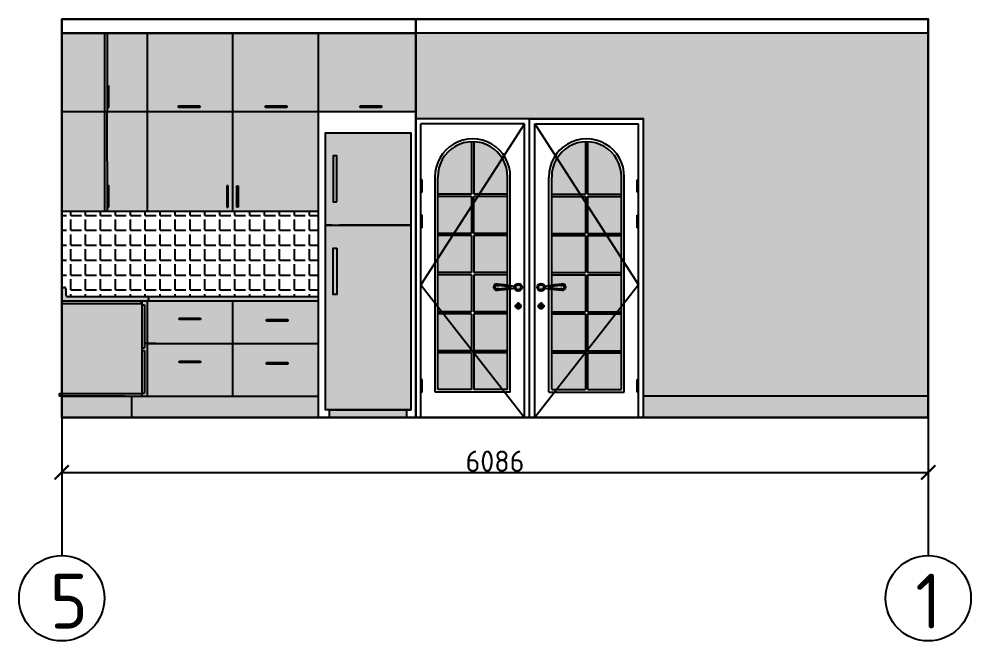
# Model space of a CAD drawing. Header units: millimetres. Extents: x -79936 to 190348, y -17907 to 78730.
# Drawn here: x 47642 to 54328, y -9931 to -5561 of the extents above; entities that cross this region are included whole.
import ezdxf

# ---------------------------------------------------------------- set-up
doc = ezdxf.new("R2010")
doc.units = ezdxf.units.MM
for name, color, linetype in [('freecads.com', 7, 'Continuous'), ('FUR', 42, 'Continuous'), ('furn section', 47, 'Continuous'), ('HA', 9, 'Continuous'), ('KITSHEN', 44, 'Continuous'), ('Plan 1', 7, 'Continuous'), ('wood', 26, 'Continuous')]:
    doc.layers.add(name, color=color, linetype=linetype)
doc.styles.add('gost', font='GOST Common.ttf')
doc.dimstyles.new('Copy of GOST', dxfattribs={"dimtxt": 150, "dimasz": 100, "dimexe": 0.18, "dimexo": 0.06, "dimgap": 3, "dimtad": 1, "dimdec": 0, "dimzin": 0, "dimdsep": 46, "dimtxsty": 'gost', "dimblk": 'ARCHTICK', "dimcen": 0.09, "dimclrt": 256, "dimadec": 0, "dimazin": 0, "dimtfac": 1, "dimtdec": 0, "dimtofl": 0, "dimtmove": 0, "dimatfit": 3, "dimldrblk": 'ARCHTICK', "dimfxl": 200, "dimfxlon": 1, "dimtolj": 1, "dimtzin": 0, "dimarcsym": 0})

# ---------------------------------------------------------------- blocks, each defined once
blk = doc.blocks.new('_ArchTick')
at = {"color": 0, "linetype": 'ByBlock', "const_width": 0.15}
blk.add_lwpolyline([(-0.5, -0.5), (0.5, 0.5)], dxfattribs=at)
blk = doc.blocks.new('*D189')
at = {"color": 0, "lineweight": -2, "transparency": 16777216}
for p, q in [((47942.3, -8546.4), (47942.3, -8746.6)), ((54028.3, -8546.4), (54028.3, -8746.6)), ((47942.3, -8746.4), (54028.3, -8746.4))]:
    blk.add_line(p, q, dxfattribs=at)
at = {"layer": 'Defpoints', "color": 0, "lineweight": 30, "transparency": 16777216}
for p in [(47942.3, -8361.3), (54028.3, -8361.3), (54028.3, -8746.4)]:
    blk.add_point(p, dxfattribs=at)
at = {"color": 0, "lineweight": -2, "transparency": 16777216, "xscale": 100, "yscale": 100, "zscale": 100, "rotation": 180}
blk.add_blockref('_ArchTick', (47942.3, -8746.4), dxfattribs=at)
at = {"color": 0, "lineweight": -2, "transparency": 16777216, "xscale": 100, "yscale": 100, "zscale": 100}
blk.add_blockref('_ArchTick', (54028.3, -8746.4), dxfattribs=at)
at = {"transparency": 16777216, "insert": (50985.3, -8668.4), "char_height": 150, "attachment_point": 5, "style": 'gost'}
blk.add_mtext('\\A1;6086', dxfattribs=at)
blk = doc.blocks.new('xolodikk')
at = {"transparency": 33554687}
h = blk.add_hatch(color=256, dxfattribs=at)
h.dxf.hatch_style = 1
h.set_gradient(color1=(173, 173, 173), color2=(51, 51, 51), tint=1, name='INVSPHERICAL')
h.paths.add_polyline_path([(27340.1, -10651.8), (26740.1, -10651.8), (26740.1, -11950.3), (27340.1, -11950.3)])
h.paths.add_polyline_path([(26821.3, -11138.8), (26794.2, -11138.8), (26794.2, -10814.1), (26821.3, -10814.1)], flags=16)
h.paths.add_polyline_path([(27340.1, -10004.4), (26740.1, -10004.4), (26740.1, -10651.8), (26788.5, -10651.8), (27340.1, -10651.8)])
h.paths.add_polyline_path([(26821.3, -10489.5), (26794.2, -10489.5), (26794.2, -10164.9), (26821.3, -10164.9)], flags=16)
at = {"true_color": 0xe3e1de, "transparency": 33554687}
h = blk.add_hatch(color=254, dxfattribs=at)
h.dxf.hatch_style = 1
h.paths.add_polyline_path([(26821.3, -10164.9), (26794.2, -10164.9), (26794.2, -10489.5), (26821.3, -10489.5)])
h.paths.add_polyline_path([(26821.3, -10814.1), (26794.2, -10814.1), (26794.2, -11138.8), (26821.3, -11138.8)])
h = blk.add_hatch(color=254, dxfattribs=at)
h.dxf.hatch_style = 1
h.paths.add_polyline_path([(26767.2, -11950.3), (26767.2, -12004.4), (27313.1, -12004.4), (27313.1, -11950.3)])
blk.add_line((26767.2, -11950.3), (27340.1, -11950.3))
at = {"layer": 'KITSHEN', "color": 67}
blk.add_lwpolyline([(26788.5, -10651.8), (26740.1, -10651.8), (26740.1, -10004.4), (27340.1, -10004.4), (27340.1, -10651.8), (26839.6, -10651.8)], dxfattribs=at)
at = {"layer": 'KITSHEN', "color": 252}
for points in [[(26821.3, -10489.5), (26821.3, -10164.9), (26794.2, -10164.9), (26794.2, -10489.5)], [(26821.3, -10814.1), (26821.3, -11138.8), (26794.2, -11138.8), (26794.2, -10814.1)]]:
    blk.add_lwpolyline(points, close=True, dxfattribs=at)
at = {"layer": 'KITSHEN', "color": 67}
blk.add_lwpolyline([(26740.1, -10651.8), (27340.1, -10651.8), (27340.1, -11950.3), (26740.1, -11950.3)], close=True, dxfattribs=at)
at = {"layer": 'KITSHEN', "color": 167}
blk.add_lwpolyline([(26767.2, -12004.4), (27313.1, -12004.4), (27313.1, -11950.3), (26767.2, -11950.3)], close=True, dxfattribs=at)
blk = doc.blocks.new('kux 3')
at = {"transparency": 33554687}
h = blk.add_hatch(color=252, dxfattribs=at)
h.dxf.hatch_style = 1
h.paths.add_polyline_path([(457.5, -113.4), (437.4, -113.4), (437.4, -663.4), (457.5, -663.4)])
h.paths.add_polyline_path([(457.5, -663.4), (437.4, -663.4), (437.4, -1363.4), (457.7, -1363.4)])
h.paths.add_polyline_path([(719, -2022.4), (700.4, -2022.4), (700.4, -2322.4), (719, -2322.4)])
h.paths.add_polyline_path([(719, -2342.2), (700.4, -2342.2), (700.4, -2642.5), (719, -2642.5)])
h.paths.add_polyline_path([(700.4, -2644.9), (137.5, -2644.9), (137.5, -2663.4), (583.2, -2663.4), (700.4, -2663.4)])
h.paths.add_polyline_path([(137.5, -2644.9), (119, -2644.9), (119, -2663.4), (137.5, -2663.4)])
h = blk.add_hatch(color=252, dxfattribs=at)
h.dxf.hatch_style = 1
h.paths.add_polyline_path([(1337.5, -663.4), (737.5, -663.4), (737.5, -1363.4), (1337.5, -1363.4)])
h.paths.add_polyline_path([(1296, -1184.4), (1306, -1184.4), (1306, -1334.4), (1296, -1334.4)], flags=16)
h.paths.add_polyline_path([(1937.5, -663.4), (1337.5, -663.4), (1337.5, -1363.4), (1937.5, -1363.4)])
h.paths.add_polyline_path([(1377, -1184.4), (1377, -1334.4), (1367, -1334.4), (1367, -1184.4)], flags=16)
h.paths.add_polyline_path([(1937.5, -113.4), (1337.5, -113.4), (1337.5, -663.4), (1937.5, -663.4)])
h.paths.add_polyline_path([(1568.9, -624.4), (1718.9, -624.4), (1718.9, -634.4), (1568.9, -634.4)], flags=16)
h.paths.add_polyline_path([(1337.5, -113.4), (737.5, -113.4), (737.5, -663.4), (1337.5, -663.4)])
h.paths.add_polyline_path([(1106.9, -624.4), (1106.9, -634.4), (956.9, -634.4), (956.9, -624.4)], flags=16)
h.paths.add_polyline_path([(737.5, -113.4), (457.5, -113.4), (457.5, -484.4), (467.7, -484.4), (467.7, -634.4), (457.5, -634.4), (457.5, -663.4), (737.5, -663.4)])
h.paths.add_polyline_path([(737.5, -663.4), (457.7, -663.4), (457.7, -1184.4), (467.7, -1184.4), (467.7, -1334.4), (457.7, -1334.4), (457.7, -1363.4), (737.5, -1363.4)])
h.paths.add_polyline_path([(437.4, -663.4), (137.5, -663.4), (137.5, -1363.4), (437.4, -1363.4)])
h.paths.add_polyline_path([(437.4, -113.4), (137.5, -113.4), (137.5, -663.4), (437.4, -663.4)])
h.paths.add_polyline_path([(2623.5, -113.4), (1937.5, -113.4), (1937.5, -663.4), (2000.3, -663.4), (2623.5, -663.4)])
h.paths.add_polyline_path([(2383.9, -634.4), (2233.9, -634.4), (2233.9, -624.4), (2383.9, -624.4)], flags=16)
h.paths.add_polyline_path([(1937.5, -1993.4), (1337.5, -1993.4), (1337.5, -2293.4), (1937.5, -2293.4)])
h.paths.add_polyline_path([(1574.8, -2135.4), (1574.8, -2125.4), (1724.8, -2125.4), (1724.8, -2135.4)], flags=16)
h.paths.add_polyline_path([(1937.5, -2293.4), (1337.5, -2293.4), (1337.5, -2663.4), (1937.5, -2663.4)])
h.paths.add_polyline_path([(1574.8, -2437.4), (1574.8, -2427.4), (1724.8, -2427.4), (1724.8, -2437.4)], flags=16)
h.paths.add_polyline_path([(1337.5, -1993.4), (737.5, -1993.4), (737.5, -2293.4), (800.3, -2293.4), (1337.5, -2293.4)])
h.paths.add_polyline_path([(962.5, -2125.4), (962.5, -2115.4), (1112.5, -2115.4), (1112.5, -2125.4)], flags=16)
h.paths.add_polyline_path([(1337.5, -2293.4), (800.3, -2293.4), (737.5, -2293.4), (737.5, -2663.4), (1337.5, -2663.4)])
h.paths.add_polyline_path([(1112.5, -2417.4), (1112.5, -2427.4), (962.5, -2427.4), (962.5, -2417.4)], flags=16)
h.paths.add_polyline_path([(700.4, -1993.4), (695.3, -1993.4), (695.3, -2010.9), (137.5, -2010.9), (137.5, -2019.9), (137.5, -2644.9), (700.4, -2644.9)])
h.paths.add_polyline_path([(737.5, -1993.4), (735.1, -1993.4), (700.4, -1993.4), (700.4, -2022.4), (719, -2022.4), (719, -2293.4), (737.5, -2293.4)])
h.paths.add_polyline_path([(737.5, -2293.4), (719, -2293.4), (719, -2322.4), (700.4, -2322.4), (700.4, -2342.2), (719, -2342.2), (719, -2642.5), (700.4, -2642.5), (700.4, -2663.4), (737.5, -2663.4)])
at = {"true_color": 0x37371b, "transparency": 33554687}
h = blk.add_hatch(color=39, dxfattribs=at)
h.dxf.hatch_style = 1
h.paths.add_polyline_path([(1724.8, -2135.4), (1724.8, -2125.4), (1574.8, -2125.4), (1574.8, -2135.4)])
h.paths.add_polyline_path([(1724.8, -2437.4), (1724.8, -2427.4), (1574.8, -2427.4), (1574.8, -2437.4)])
h.paths.add_polyline_path([(1112.5, -2427.4), (1112.5, -2417.4), (962.5, -2417.4), (962.5, -2427.4)])
h.paths.add_polyline_path([(962.5, -2115.4), (962.5, -2125.4), (1112.5, -2125.4), (1112.5, -2115.4)])
h.paths.add_polyline_path([(467.7, -1184.4), (457.7, -1184.4), (457.7, -1334.4), (467.7, -1334.4)])
h.paths.add_polyline_path([(467.7, -484.4), (457.7, -484.4), (457.7, -634.4), (467.7, -634.4)])
h.paths.add_polyline_path([(1106.9, -634.4), (1106.9, -624.4), (956.9, -624.4), (956.9, -634.4)])
h.paths.add_polyline_path([(1367, -1334.4), (1377, -1334.4), (1377, -1184.4), (1367, -1184.4)])
h.paths.add_polyline_path([(1296, -1334.4), (1306, -1334.4), (1306, -1184.4), (1296, -1184.4)])
h.paths.add_polyline_path([(1568.9, -624.4), (1568.9, -634.4), (1718.9, -634.4), (1718.9, -624.4)])
h.paths.add_polyline_path([(2383.9, -634.4), (2383.9, -624.4), (2233.9, -624.4), (2233.9, -634.4)])
at = {"transparency": 33554687}
h = blk.add_hatch(dxfattribs=at)
h.set_pattern_fill('ANGLE', color=253, scale=15)
h.set_pattern_definition([(0, (-24708.85, 6994.07), (0, 104.775), [76.2, -28.575]), (90, (-24708.85, 6994.07), (-104.775, 6e-15), [76.2, -28.575])])
h.paths.add_polyline_path([(137.5, -1363.4), (137.5, -1898.6), (153.7, -1898.6, -0.414216), (166.7, -1911.6), (166.7, -1950.3, 0.414214), (179.8, -1963.4), (1937.5, -1963.4), (1937.5, -1363.4)])
at = {"true_color": 0x636466, "transparency": 33554687}
h = blk.add_hatch(color=251, dxfattribs=at)
h.dxf.hatch_style = 1
h.paths.add_polyline_path([(735.1, -1963.4), (179.8, -1963.4, -0.414214), (166.7, -1950.3), (166.7, -1911.6, 0.414216), (153.7, -1898.6), (137.5, -1898.6), (137.5, -1993.4), (735.1, -1993.4, 0.414214), (748.1, -1980.3), (748.1, -1976.5, 0.414214)])
h.paths.add_polyline_path([(1937.5, -1963.4), (735.1, -1963.4, -0.414214), (748.1, -1976.5), (748.1, -1980.3, -0.359839), (737.5, -1993.2), (737.5, -1993.4), (1337.5, -1993.4), (1937.5, -1993.4)])
at = {"transparency": 33554687}
h = blk.add_hatch(color=252, dxfattribs=at)
h.dxf.hatch_style = 1
h.paths.add_polyline_path([(695.3, -2010.9), (695.3, -1993.4), (137.5, -1993.4), (137.5, -2002.4), (137.5, -2010.9)])
h = blk.add_hatch(color=252, dxfattribs=at)
h.dxf.hatch_style = 1
h.paths.add_polyline_path([(1937.5, -2663.4), (628, -2663.4), (628, -2813.4), (1937.5, -2813.4)])
h.paths.add_polyline_path([(628, -2663.4), (583.2, -2663.4), (137.5, -2663.4), (137.5, -2813.4), (628, -2813.4)])
at = {"color": 250}
for points in [[(137.5, -113.4), (2623.5, -113.4), (2623.5, -2813.4), (137.5, -2813.4), (137.5, -113.4)], [(457.5, -113.4), (457.5, -663.4)], [(737.5, -113.4), (737.5, -1363.4)], [(1337.5, -113.4), (1337.5, -1363.4)], [(1937.5, -113.4), (1937.5, -2663.4)], [(467.7, -634.4), (467.7, -484.4), (457.7, -484.4)], [(137.5, -663.4), (137.5, -663.4)], [(137.5, -663.4), (2000.3, -663.4)], [(437.4, -663.4), (457.7, -663.4)], [(2000.3, -663.4), (2623.5, -663.4)], [(467.7, -1334.4), (467.7, -1184.4), (457.7, -1184.4)], [(137.5, -1363.4), (1937.5, -1363.4)], [(137.5, -1898.6), (137.5, -2002.4)], [(179.8, -1963.4), (1937.5, -1963.4)], [(735.1, -1993.4), (1937.5, -1993.4)], [(737.5, -1993.4), (737.5, -2663.4)], [(737.5, -1993.4), (1337.5, -1993.4)], [(1337.5, -1993.4), (1337.5, -2663.4)], [(700.4, -2022.4), (700.4, -2022.4), (719, -2022.4)], [(700.4, -2322.4), (719, -2322.4)], [(800.3, -2293.4), (719, -2293.4)], [(737.5, -2293.4), (1337.5, -2293.4)], [(1337.5, -2293.4), (1937.5, -2293.4)], [(700.4, -2342.2), (719, -2342.2)], [(119, -2644.9), (119, -2663.4)], [(137.5, -2663.4), (1937.5, -2663.4)], [(628, -2663.4), (628, -2813.4), (137.5, -2813.4), (137.5, -2663.4)], [(700.4, -2642.5), (719, -2642.5)], [(1937.5, -2663.4), (1937.5, -2813.4)]]:
    blk.add_lwpolyline(points, dxfattribs=at)
at = {"layer": 'freecads.com', "color": 250}
for p, q in [((457.7, -484.4), (457.7, -634.4)), ((457.7, -634.4), (467.7, -634.4)), ((956.9, -634.4), (956.9, -624.4)), ((956.9, -624.4), (1106.9, -624.4)), ((1106.9, -634.4), (956.9, -634.4)), ((1106.9, -624.4), (1106.9, -634.4)), ((1568.9, -634.4), (1568.9, -624.4)), ((1568.9, -624.4), (1718.9, -624.4)), ((1718.9, -634.4), (1568.9, -634.4)), ((1718.9, -624.4), (1718.9, -634.4)), ((2233.9, -634.4), (2233.9, -624.4)), ((2233.9, -624.4), (2383.9, -624.4)), ((2383.9, -634.4), (2233.9, -634.4)), ((2383.9, -624.4), (2383.9, -634.4)), ((457.7, -1184.4), (457.7, -1334.4)), ((1306, -1184.4, 3778.7), (1296, -1184.4, 3778.7)), ((1296, -1184.4, 3778.7), (1296, -1334.4, 3778.7)), ((1306, -1334.4, 3778.7), (1306, -1184.4, 3778.7)), ((1367, -1184.4, 3778.7), (1377, -1184.4, 3778.7)), ((1367, -1334.4, 3778.7), (1367, -1184.4, 3778.7)), ((1377, -1184.4, 3778.7), (1377, -1334.4, 3778.7)), ((457.7, -1334.4), (467.7, -1334.4)), ((1296, -1334.4, 3778.7), (1306, -1334.4, 3778.7)), ((1377, -1334.4, 3778.7), (1367, -1334.4, 3778.7)), ((962.5, -2125.4), (962.5, -2115.4)), ((962.5, -2115.4), (1112.5, -2115.4)), ((1112.5, -2125.4), (962.5, -2125.4)), ((1112.5, -2115.4), (1112.5, -2125.4)), ((1574.8, -2135.4), (1574.8, -2125.4)), ((1574.8, -2125.4), (1724.8, -2125.4)), ((1724.8, -2135.4), (1574.8, -2135.4)), ((1724.8, -2125.4), (1724.8, -2135.4)), ((962.5, -2427.4), (962.5, -2417.4)), ((962.5, -2417.4), (1112.5, -2417.4)), ((1112.5, -2427.4), (962.5, -2427.4)), ((1112.5, -2417.4), (1112.5, -2427.4)), ((1574.8, -2437.4), (1574.8, -2427.4)), ((1574.8, -2427.4), (1724.8, -2427.4)), ((1724.8, -2437.4), (1574.8, -2437.4)), ((1724.8, -2427.4), (1724.8, -2437.4))]:
    blk.add_line(p, q, dxfattribs=at)
at = {"layer": 'furn section', "color": 250}
for p, q in [((437.4, -113.4), (437.4, -1363.4)), ((137.5, -663.4), (137.5, -1363.4)), ((137.5, -663.4), (437.4, -663.4)), ((457.7, -1363.4), (457.5, -663.4)), ((137.5, -1363.4), (437.4, -1363.4)), ((137.5, -1898.6), (153.7, -1898.6)), ((166.7, -1911.6), (166.7, -1950.3)), ((137.5, -1993.4), (735.1, -1993.4)), ((137.5, -2019.9), (137.5, -2002.4)), ((695.3, -2010.9), (695.3, -1993.4)), ((700.4, -1993.4), (718.9, -1993.4)), ((700.4, -1993.4), (700.4, -2663.4)), ((748.1, -1982.9), (748.1, -1976.5)), ((137.5, -2010.9), (695.3, -2010.9)), ((137.5, -2019.9), (137.5, -2644.9)), ((719, -2022.4), (719, -2322.4)), ((719, -2342.5), (719, -2642.5)), ((119, -2644.9), (700.4, -2644.9)), ((583.2, -2663.4), (119, -2663.4)), ((583.2, -2663.4), (700.4, -2663.4)), ((700.4, -2636), (700.4, -2654.5))]:
    blk.add_line(p, q, dxfattribs=at)
for centre, start, end in [((153.7, -1911.6), 0, 90), ((179.8, -1950.3), 180, 270), ((735.1, -1976.5), 0, 90), ((735.1, -1980.3), 270, 0)]:
    blk.add_arc(centre, 13.1, start, end, dxfattribs=at)
at = {"color": 250}
blk.add_blockref('xolodikk', (-24750.7, 9191), dxfattribs=at)
blk = doc.blocks.new('dver 2stvr')
at = {"true_color": 0xc3e6f9, "transparency": 33554687}
h = blk.add_hatch(color=254, dxfattribs=at)
h.dxf.hatch_style = 1
h.paths.add_polyline_path([(-19861.2, -32097.1, 0.410436), (-20098.2, -32346), (-20098.2, -32466.6), (-19861.2, -32466.6)])
h.paths.add_polyline_path([(-19846.2, -32097.1), (-19846.2, -32466.6), (-19809, -32466.6), (-19645.6, -32213.1, 0.251844)])
h = blk.add_hatch(color=254, dxfattribs=at)
h.dxf.hatch_style = 1
h.paths.add_polyline_path([(-19046.2, -32097.1, -0.410436), (-18809.1, -32346), (-18809.1, -32466.6), (-19046.2, -32466.6)])
h.paths.add_polyline_path([(-19061.2, -32097.1), (-19061.2, -32466.6), (-19098.3, -32466.6), (-19261.8, -32213.1, -0.251844)])
h = blk.add_hatch(color=254, dxfattribs=at)
h.dxf.hatch_style = 1
h.paths.add_polyline_path([(-19609.2, -32346.1, 0.143863), (-19645.6, -32213.1), (-19809, -32466.6), (-19609.2, -32466.6)])
h = blk.add_hatch(color=254, dxfattribs=at)
h.dxf.hatch_style = 1
h.paths.add_polyline_path([(-19298.1, -32346.1, -0.143863), (-19261.7, -32213.1), (-19098.3, -32466.6), (-19298.1, -32466.6)])
at = {"transparency": 33554687}
h = blk.add_hatch(color=7, dxfattribs=at)
h.dxf.hatch_style = 1
h.paths.add_polyline_path([(-20209.3, -32612.5), (-20218.2, -32612.5), (-20218.2, -32701.4), (-20209.3, -32701.4)])
h.paths.add_polyline_path([(-20209.3, -32363.6), (-20218.2, -32363.6), (-20218.2, -32452.5), (-20209.3, -32452.5)])
h.paths.add_polyline_path([(-20209.3, -33768.3), (-20218.2, -33768.3), (-20218.2, -33857.2), (-20209.3, -33857.2)])
h = blk.add_hatch(color=7, dxfattribs=at)
h.dxf.hatch_style = 1
h.paths.add_polyline_path([(-18698, -32612.5), (-18689.1, -32612.5), (-18689.1, -32701.4), (-18698, -32701.4)])
h.paths.add_polyline_path([(-18698, -32363.6), (-18689.1, -32363.6), (-18689.1, -32452.5), (-18698, -32452.5)])
h.paths.add_polyline_path([(-18698, -33768.3), (-18689.1, -33768.3), (-18689.1, -33857.2), (-18698, -33857.2)])
at = {"true_color": 0xc3e6f9, "transparency": 33554687}
h = blk.add_hatch(color=254, dxfattribs=at)
h.dxf.hatch_style = 1
h.paths.add_polyline_path([(-19609.2, -32481.6), (-19818.7, -32481.6), (-19846.2, -32524.3), (-19846.2, -32603.7), (-19846.2, -32741.6), (-19609.2, -32741.6)])
h.paths.add_polyline_path([(-19861.2, -32547.6), (-19861.2, -32481.6), (-20098.2, -32481.6), (-20098.2, -32741.6), (-19986.3, -32741.6)])
h.paths.add_polyline_path([(-19861.2, -32547.6), (-19986.3, -32741.6), (-19861.2, -32741.6)], flags=17)
h.paths.add_polyline_path([(-19818.7, -32481.6), (-19846.2, -32481.6), (-19846.2, -32524.3)], flags=17)
h.paths.add_polyline_path([(-19609.2, -32756.6), (-19846.2, -32756.6), (-19846.2, -32848.2), (-19846.2, -33016.6), (-19609.2, -33016.6)])
h.paths.add_polyline_path([(-19861.2, -32756.6), (-19995.9, -32756.6), (-20098.2, -32915.3), (-20098.2, -33016.6), (-19861.2, -33016.6)])
h.paths.add_polyline_path([(-19995.9, -32756.6), (-20098.2, -32756.6), (-20098.2, -32915.3)], flags=17)
h.paths.add_polyline_path([(-20058, -33306.6), (-20098.2, -33306.6), (-20098.2, -33566.6), (-19861.2, -33566.6), (-19861.2, -33558.7)])
h.paths.add_polyline_path([(-19861.2, -33337.1), (-19861.2, -33306.6), (-20058, -33306.6), (-19861.2, -33558.7)], flags=17)
h.paths.add_polyline_path([(-19609.2, -33306.6), (-19846.2, -33306.6), (-19846.2, -33337.1), (-19846.2, -33566.6), (-19609.2, -33566.6)])
h.paths.add_polyline_path([(-19609.2, -33132.5, -0.016919), (-19671.3, -33138.6, 0.05398), (-19678.8, -33139.9, -1.333346), (-19678.6, -33097.7, 0.050829), (-19671.6, -33099, -0.013806), (-19609.2, -33106), (-19609.2, -33031.6), (-19846.2, -33031.6), (-19846.2, -33092.7), (-19846.2, -33291.6), (-19609.2, -33291.6)])
h.paths.add_polyline_path([(-19861.2, -33092.7), (-19861.2, -33031.6), (-20098.2, -33031.6), (-20098.2, -33255.2), (-20069.7, -33291.6), (-19861.2, -33291.6)])
h.paths.add_polyline_path([(-20098.2, -33255.2), (-20098.2, -33291.6), (-20069.7, -33291.6)], flags=17)
h.paths.add_polyline_path([(-19609.2, -33579.4), (-19845, -33579.4), (-19643.7, -33837.2), (-19609.2, -33837.2)])
h.paths.add_polyline_path([(-19845, -33579.4), (-19846.2, -33579.4), (-19846.2, -33837.2), (-19643.7, -33837.2)])
h.paths.add_polyline_path([(-19861.2, -33579.4), (-20098.2, -33579.4), (-20098.2, -33837.2), (-19861.2, -33837.2)])
h = blk.add_hatch(color=254, dxfattribs=at)
h.dxf.hatch_style = 1
h.paths.add_polyline_path([(-19298.1, -32481.6), (-19088.7, -32481.6), (-19061.2, -32524.3), (-19061.2, -32603.7), (-19061.2, -32741.6), (-19298.1, -32741.6)])
h.paths.add_polyline_path([(-19046.2, -32547.6), (-19046.2, -32481.6), (-18809.1, -32481.6), (-18809.1, -32741.6), (-18921.1, -32741.6)])
h.paths.add_polyline_path([(-19046.2, -32547.6), (-18921.1, -32741.6), (-19046.2, -32741.6)], flags=17)
h.paths.add_polyline_path([(-19088.7, -32481.6), (-19061.2, -32481.6), (-19061.2, -32524.3)], flags=17)
h.paths.add_polyline_path([(-19298.1, -32756.6), (-19061.2, -32756.6), (-19061.2, -32848.2), (-19061.2, -33016.6), (-19298.1, -33016.6)])
h.paths.add_polyline_path([(-19046.2, -32756.6), (-18911.4, -32756.6), (-18809.1, -32915.3), (-18809.1, -33016.6), (-19046.2, -33016.6)])
h.paths.add_polyline_path([(-18911.4, -32756.6), (-18809.1, -32756.6), (-18809.1, -32915.3)], flags=17)
h.paths.add_polyline_path([(-18849.3, -33306.6), (-18809.1, -33306.6), (-18809.1, -33566.6), (-19046.2, -33566.6), (-19046.2, -33558.7)])
h.paths.add_polyline_path([(-19046.2, -33337.1), (-19046.2, -33306.6), (-18849.3, -33306.6), (-19046.2, -33558.7)], flags=17)
h.paths.add_polyline_path([(-19298.1, -33306.6), (-19061.2, -33306.6), (-19061.2, -33337.1), (-19061.2, -33566.6), (-19298.1, -33566.6)])
h.paths.add_polyline_path([(-19298.1, -33132.5, 0.016919), (-19236.1, -33138.6, -0.05398), (-19228.5, -33139.9, 1.333346), (-19228.7, -33097.7, -0.050829), (-19235.8, -33099, 0.013806), (-19298.1, -33106), (-19298.1, -33031.6), (-19061.2, -33031.6), (-19061.2, -33092.7), (-19061.2, -33291.6), (-19298.1, -33291.6)])
h.paths.add_polyline_path([(-19046.2, -33092.7), (-19046.2, -33031.6), (-18809.1, -33031.6), (-18809.1, -33255.2), (-18837.6, -33291.6), (-19046.2, -33291.6)])
h.paths.add_polyline_path([(-18809.1, -33255.2), (-18809.1, -33291.6), (-18837.6, -33291.6)], flags=17)
h.paths.add_polyline_path([(-19298.1, -33579.4), (-19062.3, -33579.4), (-19263.6, -33837.2), (-19298.1, -33837.2)])
h.paths.add_polyline_path([(-19062.3, -33579.4), (-19061.2, -33579.4), (-19061.2, -33837.2), (-19263.6, -33837.2)])
h.paths.add_polyline_path([(-19046.2, -33579.4), (-18809.1, -33579.4), (-18809.1, -33837.2), (-19046.2, -33837.2)])
at = {"true_color": 0xffffff, "transparency": 33554687}
h = blk.add_hatch(color=7, dxfattribs=at)
h.dxf.hatch_style = 1
h.paths.add_polyline_path([(-19560.4, -33119.3, 1), (-19507, -33119.3, 1)])
h.paths.add_polyline_path([(-19515.9, -33119.3, -1), (-19551.5, -33119.3, -1)], flags=0)
h.paths.add_polyline_path([(-19551.5, -33119.3, 1), (-19515.9, -33119.3, 1)], flags=16)
h.paths.add_polyline_path([(-19559.9, -33114.1, 0.024817), (-19671.5, -33099, -0.050863), (-19678.7, -33097.7, 1.333291), (-19678.8, -33139.9, -0.05398), (-19671.3, -33138.6, 0.030496), (-19559.9, -33124.6, -0.050134), (-19560.4, -33119.3, -0.048943)])
h.paths.add_polyline_path([(-19673.2, -33107.8, -0.055556), (-19681, -33106.3, 1.359253), (-19681, -33131.3, -0.059015), (-19672.8, -33129.8, 0.025249), (-19581.3, -33119.4, 0.02056)], flags=16)
h.paths.add_polyline_path([(-19533.6, -33252.6), (-19542.6, -33252.6, 0.416334), (-19533.6, -33261.5)], flags=17)
h.paths.add_polyline_path([(-19524.8, -33252.6), (-19533.6, -33252.6), (-19533.6, -33261.5, 0.412097)], flags=17)
h.paths.add_polyline_path([(-19533.6, -33243.7), (-19533.6, -33252.6), (-19524.8, -33252.6, 0.412097)], flags=17)
h.paths.add_polyline_path([(-19533.6, -33243.7, 0.416334), (-19542.6, -33252.6), (-19533.6, -33252.6)], flags=17)
h.paths.add_polyline_path([(-19533.6, -33234.8, 0.415273), (-19551.5, -33252.6), (-19542.6, -33252.6, -0.416334), (-19533.6, -33243.7)])
h.paths.add_polyline_path([(-19533.6, -33234.8), (-19533.6, -33243.7, -0.412097), (-19524.8, -33252.6), (-19515.9, -33252.6, 0.413155)])
h.paths.add_polyline_path([(-19515.9, -33252.6), (-19524.8, -33252.6, -0.412097), (-19533.6, -33261.5), (-19533.6, -33270.4, 0.413155)])
h.paths.add_polyline_path([(-19533.6, -33261.5, -0.416334), (-19542.6, -33252.6), (-19551.5, -33252.6, 0.415273), (-19533.6, -33270.4)])
h = blk.add_hatch(color=7, dxfattribs=at)
h.dxf.hatch_style = 1
h.paths.add_polyline_path([(-19347, -33119.3, -1), (-19400.4, -33119.3, -1)])
h.paths.add_polyline_path([(-19391.5, -33119.3, 1), (-19355.9, -33119.3, 1)], flags=0)
h.paths.add_polyline_path([(-19355.9, -33119.3, -1), (-19391.5, -33119.3, -1)], flags=16)
h.paths.add_polyline_path([(-19347.5, -33114.1, -0.024817), (-19235.8, -33099, 0.050863), (-19228.7, -33097.7, -1.333291), (-19228.5, -33139.9, 0.05398), (-19236.1, -33138.6, -0.030496), (-19347.5, -33124.6, 0.050134), (-19347, -33119.3, 0.048943)])
h.paths.add_polyline_path([(-19234.1, -33107.8, 0.055556), (-19226.4, -33106.3, -1.359253), (-19226.3, -33131.3, 0.059015), (-19234.5, -33129.8, -0.025249), (-19326, -33119.4, -0.02056)], flags=16)
h.paths.add_polyline_path([(-19373.7, -33252.6), (-19364.8, -33252.6, -0.416334), (-19373.7, -33261.5)], flags=17)
h.paths.add_polyline_path([(-19382.6, -33252.6), (-19373.7, -33252.6), (-19373.7, -33261.5, -0.412097)], flags=17)
h.paths.add_polyline_path([(-19373.7, -33243.7), (-19373.7, -33252.6), (-19382.6, -33252.6, -0.412097)], flags=17)
h.paths.add_polyline_path([(-19373.7, -33243.7, -0.416334), (-19364.8, -33252.6), (-19373.7, -33252.6)], flags=17)
h.paths.add_polyline_path([(-19373.7, -33234.8, -0.415273), (-19355.9, -33252.6), (-19364.8, -33252.6, 0.416334), (-19373.7, -33243.7)])
h.paths.add_polyline_path([(-19373.7, -33234.8), (-19373.7, -33243.7, 0.412097), (-19382.6, -33252.6), (-19391.5, -33252.6, -0.413155)])
h.paths.add_polyline_path([(-19391.5, -33252.6), (-19382.6, -33252.6, 0.412097), (-19373.7, -33261.5), (-19373.7, -33270.4, -0.413155)])
h.paths.add_polyline_path([(-19373.7, -33261.5, 0.416334), (-19364.8, -33252.6), (-19355.9, -33252.6, -0.415273), (-19373.7, -33270.4)])
h = blk.add_hatch(color=7, dxfattribs=at)
h.dxf.hatch_style = 1
h.paths.add_polyline_path([(-19551.5, -33119.3, 1), (-19515.9, -33119.3, 1)])
h.paths.add_polyline_path([(-19673.2, -33107.8, -0.055556), (-19681, -33106.3, 1.359253), (-19681, -33131.3, -0.059015), (-19672.8, -33129.8, 0.025249), (-19581.3, -33119.4, 0.02056)])
h = blk.add_hatch(color=7, dxfattribs=at)
h.dxf.hatch_style = 1
h.paths.add_polyline_path([(-19355.9, -33119.3, -1), (-19391.5, -33119.3, -1)])
h.paths.add_polyline_path([(-19234.1, -33107.8, 0.055556), (-19226.4, -33106.3, -1.359253), (-19226.3, -33131.3, 0.059015), (-19234.5, -33129.8, -0.025249), (-19326, -33119.4, -0.02056)])
for p, q in [((-20253.8, -34035), (-20253.8, -31935)), ((-19453.7, -31935), (-20253.8, -31935)), ((-19453.7, -34035), (-19453.7, -31935)), ((-19453.7, -34035), (-19453.7, -31935)), ((-19453.7, -31935), (-18653.5, -31935)), ((-18653.5, -34035), (-18653.5, -31935)), ((-19489.2, -31970.5), (-20218.2, -33101.5)), ((-19489.2, -31970.5), (-20218.2, -31970.5)), ((-20218.2, -34035), (-20218.2, -31970.5)), ((-19489.2, -34035), (-19489.2, -31970.5)), ((-19418.1, -31970.5), (-18689.1, -33101.5)), ((-19418.1, -31970.5), (-18689.1, -31970.5)), ((-19418.1, -34035), (-19418.1, -31970.5)), ((-18689.1, -34035), (-18689.1, -31970.5)), ((-19861.2, -32097.1), (-19861.2, -32466.6)), ((-19846.2, -32097.1), (-19846.2, -32466.6)), ((-19061.2, -32097.1), (-19061.2, -32466.6)), ((-19046.2, -32097.1), (-19046.2, -32466.6)), ((-20118.2, -33857.2), (-20118.2, -32346.1)), ((-20098.2, -33837.2), (-20098.2, -32346.1)), ((-19609.2, -33837.2), (-19609.2, -32346.1)), ((-19589.2, -33857.2), (-19589.2, -32346.1)), ((-19318.1, -33857.2), (-19318.1, -32346.1)), ((-19298.1, -33837.2), (-19298.1, -32346.1)), ((-18809.1, -33837.2), (-18809.1, -32346.1)), ((-18789.1, -33857.2), (-18789.1, -32346.1)), ((-20209.3, -32363.6), (-20218.2, -32363.6)), ((-20209.3, -32452.5), (-20209.3, -32363.6)), ((-18698, -32452.5), (-18698, -32363.6)), ((-18698, -32363.6), (-18689.1, -32363.6)), ((-20209.3, -32452.5), (-20218.2, -32452.5)), ((-19861.5, -32481.7), (-20098.6, -32481.7)), ((-19861.2, -32466.6), (-20098.2, -32466.6)), ((-19861.5, -32481.7), (-19861.5, -32741.7)), ((-19861.5, -32481.7), (-19861.5, -32603.8)), ((-19609.3, -32481.7), (-19846.3, -32481.7)), ((-19609.2, -32466.6), (-19846.2, -32466.6)), ((-19298.1, -32466.6), (-19061.2, -32466.6)), ((-19298.1, -32481.6), (-19061.2, -32481.6)), ((-19061.2, -32481.6), (-19061.2, -32603.7)), ((-19046.2, -32466.6), (-18809.1, -32466.6)), ((-19046.2, -32481.6), (-19046.2, -32741.6)), ((-19046.2, -32481.6), (-18809.1, -32481.6)), ((-18698, -32452.5), (-18689.1, -32452.5)), ((-20209.3, -32612.5), (-20218.2, -32612.5)), ((-20209.3, -32701.4), (-20209.3, -32612.5)), ((-19061.2, -32603.7), (-19061.2, -32741.6)), ((-18698, -32701.4), (-18698, -32612.5)), ((-18698, -32612.5), (-18689.1, -32612.5)), ((-20209.3, -32701.4), (-20218.2, -32701.4)), ((-19861.5, -32741.7), (-20098.6, -32741.7)), ((-19861.2, -32756.6), (-20098.2, -32756.6)), ((-19861.2, -32756.6), (-19861.2, -33016.6)), ((-19609.2, -32741.6), (-19846.2, -32741.6)), ((-19846.2, -32756.6), (-19846.2, -33016.6)), ((-19609.2, -32756.6), (-19846.2, -32756.6)), ((-19298.1, -32741.6), (-19061.2, -32741.6)), ((-19298.1, -32756.6), (-19061.2, -32756.6)), ((-19061.2, -32756.6), (-19061.2, -32848.2)), ((-19046.2, -32741.6), (-18809.1, -32741.6)), ((-19046.2, -32756.6), (-19046.2, -33016.6)), ((-19046.2, -32756.6), (-18809.1, -32756.6)), ((-18698, -32701.4), (-18689.1, -32701.4)), ((-19061.2, -32848.2), (-19061.2, -33016.6)), ((-19861.2, -33016.6), (-20098.2, -33016.6)), ((-19609.2, -33016.6), (-19846.2, -33016.6)), ((-19298.1, -33016.6), (-19061.2, -33016.6)), ((-19046.2, -33016.6), (-18809.1, -33016.6)), ((-19861.2, -33031.6), (-20098.2, -33031.6)), ((-19861.2, -33031.6), (-19861.2, -33291.6)), ((-19846.2, -33031.6), (-19846.2, -33291.6)), ((-19609.2, -33031.6), (-19846.2, -33031.6)), ((-19298.1, -33031.6), (-19061.2, -33031.6)), ((-19061.2, -33031.6), (-19061.2, -33092.7)), ((-19061.2, -33092.7), (-19061.2, -33291.6)), ((-19046.2, -33031.6), (-19046.2, -33092.7)), ((-19046.2, -33031.6), (-18809.1, -33031.6)), ((-19046.2, -33092.7), (-19046.2, -33291.6)), ((-20218.2, -33101.5), (-19489.2, -34035)), ((-18689.1, -33101.5), (-19418.1, -34035)), ((-19861.2, -33291.6), (-20098.2, -33291.6)), ((-19609.2, -33291.6), (-19846.2, -33291.6)), ((-19298.1, -33291.6), (-19061.2, -33291.6)), ((-19046.2, -33291.6), (-18809.1, -33291.6)), ((-19861.2, -33306.6), (-20098.2, -33306.6)), ((-19861.2, -33307.4), (-19861.2, -33567.4)), ((-19846.2, -33306.6), (-19846.2, -33566.6)), ((-19609.2, -33306.6), (-19846.2, -33306.6)), ((-19298.1, -33306.6), (-19061.2, -33306.6)), ((-19061.2, -33306.6), (-19061.2, -33337.1)), ((-19061.2, -33337.1), (-19061.2, -33566.6)), ((-19046.2, -33306.6), (-19046.2, -33337.1)), ((-19046.2, -33306.6), (-18809.1, -33306.6)), ((-19046.2, -33337.1), (-19046.2, -33566.6)), ((-19861.2, -33579.4), (-20098.5, -33579.4)), ((-19861.2, -33566.6), (-20098.2, -33566.6)), ((-19609.2, -33566.6), (-19846.2, -33566.6)), ((-19609.2, -33579.4), (-19846.2, -33579.4)), ((-19298.1, -33566.6), (-19061.2, -33566.6)), ((-19298.1, -33579.4), (-19061.2, -33579.4)), ((-19046.2, -33566.6), (-18809.1, -33566.6)), ((-19046.2, -33579.4), (-18808.9, -33579.4)), ((-20209.3, -33768.3), (-20218.2, -33768.3)), ((-20209.3, -33857.2), (-20209.3, -33768.3)), ((-18698, -33857.2), (-18698, -33768.3)), ((-18698, -33768.3), (-18689.1, -33768.3)), ((-20209.3, -33857.2), (-20218.2, -33857.2)), ((-18698, -33857.2), (-18689.1, -33857.2)), ((-19453.7, -34035), (-20253.8, -34035)), ((-19453.7, -34035), (-18653.5, -34035))]:
    blk.add_line(p, q)
at = {"color": 18, "true_color": 0x000000}
for p, q in [((-19589.2, -33857.2), (-20118.2, -33857.2)), ((-19861.2, -33837.2), (-20098.2, -33837.2)), ((-19609.2, -33837.2), (-19846.2, -33837.2)), ((-19318.1, -33857.2), (-18789.1, -33857.2)), ((-19298.1, -33837.2), (-19061.2, -33837.2)), ((-19046.2, -33837.2), (-18809.1, -33837.2))]:
    blk.add_line(p, q, dxfattribs=at)
at = {"color": 253}
for p, q in [((-19861.2, -33837.2), (-20098.2, -33837.2)), ((-19046.2, -33837.2), (-18809.1, -33837.2))]:
    blk.add_line(p, q, dxfattribs=at)
at = {"color": 18, "true_color": 0x000000}
for points in [[(-20253.8, -34035), (-18653.8, -34035), (-18653.8, -31935), (-20253.8, -31935)], [(-19861.2, -33579.4), (-19861.2, -33837.2)], [(-19846.2, -33579.4), (-19846.2, -33837.2)], [(-19061.2, -33579.4), (-19061.2, -33837.2)], [(-19046.2, -33579.4), (-19046.2, -33837.2)]]:
    blk.add_lwpolyline(points, dxfattribs=at)
blk.add_lwpolyline([(-19846.2, -32741.6), (-19846.2, -32481.7)])
for centre, radius, start, end in [((-19853.7, -32341.6), 264.6, 359.02205, 180.97795), ((-19053.7, -32341.6), 264.6, 359.02205, 180.97795), ((-19853.7, -32341.6), 244.5, 358.92998, 180.99002), ((-19053.6, -32341.6), 244.5, 359.00998, 181.07002)]:
    blk.add_arc(centre, radius, start, end)
at = {"layer": 'HA', "color": 7}
for p, q in [((-19533.6, -33225.3), (-19533.6, -33275)), ((-19373.7, -33225.3), (-19373.7, -33275)), ((-19560, -33252.6), (-19510.3, -33252.6)), ((-19347.3, -33252.6), (-19397, -33252.6))]:
    blk.add_line(p, q, dxfattribs=at)
for centre in [(-19533.7, -33252.6), (-19373.7, -33252.6)]:
    blk.add_circle(centre, 8.9, dxfattribs=at)
for centre, radius, start, end in [((-19684.9, -33118.8), 13.1, 72.47917, 287.11178), ((-19670.2, -33072.3), 35.6, 252.47917, 265.19861), ((-19670.6, -33165.3), 35.6, 93.60224, 107.11178), ((-19767.5, -34230.8), 1127, 80.4873, 85.19861), ((-19730.1, -32219.1), 912.5, 273.60224, 279.38773), ((-19139.8, -34230.8), 1127, 94.80139, 99.5127), ((-19177.2, -32219.1), 912.5, 260.61227, 266.39776), ((-19236.8, -33165.3), 35.6, 72.88822, 86.39776), ((-19237.1, -33072.3), 35.6, 274.80139, 287.52083), ((-19222.4, -33118.8), 13.1, 252.88822, 107.52083)]:
    blk.add_arc(centre, radius, start, end, dxfattribs=at)
at = {"layer": 'wood', "color": 7}
for centre, radius in [((-19533.7, -33119.3), 26.7), ((-19373.7, -33119.3), 26.7), ((-19533.7, -33119.3), 17.8), ((-19373.7, -33119.3), 17.8), ((-19533.7, -33252.6), 17.8), ((-19373.7, -33252.6), 17.8)]:
    blk.add_circle(centre, radius, dxfattribs=at)
for centre, radius, start, end in [((-19684.9, -33118.8), 22, 73.50512, 286.02205), ((-19669, -33174.1), 35.6, 93.66283, 106.02205), ((-19668.5, -33063.5), 35.6, 253.50512, 265.15205), ((-19767.5, -34230.8), 1135.9, 79.46568, 85.15205), ((-19730.1, -32219.1), 921.4, 273.66283, 280.64995), ((-19139.8, -34230.8), 1135.9, 94.84795, 100.53432), ((-19177.2, -32219.1), 921.4, 259.35005, 266.33717), ((-19238.3, -33174.1), 35.6, 73.97795, 86.33717), ((-19238.8, -33063.5), 35.6, 274.84795, 286.49488), ((-19222.4, -33118.8), 22, 253.97795, 106.49488)]:
    blk.add_arc(centre, radius, start, end, dxfattribs=at)

msp = doc.modelspace()

# ---------------------------------------------------------------- hatches: boundary and pattern name
at = {"true_color": 0xd2cdc3, "transparency": 33554687}
h = msp.add_hatch(color=254, dxfattribs=at)
h.dxf.hatch_style = 1
h.paths.add_polyline_path([(54028.329, -5661.332), (50428.329, -5661.332), (50428.329, -6261.332), (52028.329, -6261.332), (52028.571, -6261.332), (52028.571, -8211.332), (54028.329, -8211.332)])
at = {"true_color": 0xffffff, "transparency": 33554687}
h = msp.add_hatch(color=7, dxfattribs=at)
h.dxf.hatch_style = 1
h.paths.add_polyline_path([(54028.329, -8211.332), (52028.571, -8211.332), (52028.571, -8361.332), (54028.329, -8361.332)])

# ---------------------------------------------------------------- linework, layer by layer
at = {"color": 18, "true_color": 0x000000}
for points in [[(47942.329, -5661.332), (47942.329, -5561.332), (50428.329, -5561.332), (50428.329, -5661.332)], [(50428.329, -5661.332), (50428.329, -5561.332), (54028.329, -5561.332), (54028.329, -5661.332)]]:
    msp.add_lwpolyline(points, dxfattribs=at)
at = {"color": 7, "lineweight": 30}
msp.add_lwpolyline([(47942.329, -5561.332), (54028.329, -5561.332), (54028.329, -8361.332), (47942.329, -8361.332)], close=True, dxfattribs=at)
at = {"color": 7}
for points in [[(54028.329, -8361.332), (54028.329, -8211.332), (52028.571, -8211.332)], [(47942.329, -8361.332), (47942.329, -9330.98)], [(54028.329, -8361.332), (54028.329, -9330.98)]]:
    msp.add_lwpolyline(points, dxfattribs=at)
for centre in [(47942.329, -9630.98), (54028.329, -9630.98)]:
    msp.add_circle(centre, 300, dxfattribs=at)
at = {"layer": 'FUR', "color": 18, "true_color": 0x000000}
for points in [[(47942.329, -8361.332), (50428.329, -8361.332), (50428.329, -5661.332), (47942.329, -5661.332), (47942.329, -8361.332)], [(50428.329, -8361.332), (54028.329, -8361.332), (54028.329, -5661.332), (50428.329, -5661.332), (50428.329, -8361.332)]]:
    msp.add_lwpolyline(points, dxfattribs=at)

# ---------------------------------------------------------------- block references
at = {"color": 59, "true_color": 0x55552a}
msp.add_blockref('kux 3', (47804.805, -5547.922), dxfattribs=at)
msp.add_blockref('dver 2stvr', (70682.121, 25673.638))

# ---------------------------------------------------------------- texts
at = {"layer": 'Plan 1', "color": 7, "char_height": 384.87481, "attachment_point": 1, "style": 'gost'}
for s, insert in [('\\pt231.70618;{\\fGOST Common|b0|i0|c238|p34;5}', (47858.498, -9458.743)), ('\\pt231.70618;{\\fGOST Common|b0|i0|c238|p34;1}', (53938.149, -9458.585))]:
    msp.add_mtext_dynamic_manual_height_columns(s, width=384.87481, gutter_width=0.55, heights=[0], dxfattribs=dict(at, insert=insert))

# ---------------------------------------------------------------- dimensions: what is measured, and where the dimension line sits
at = {"color": 250}
dim = msp.add_linear_dim(base=(54028.329, -8746.381), p1=(47942.329, -8361.332), p2=(54028.329, -8361.332), dimstyle='Copy of GOST', dxfattribs=at)
dim.commit()
dim.dimension.update_dxf_attribs({"geometry": '*D189', "text_midpoint": (50985.329, -8668.381)})

doc.saveas('drawing.dxf')
